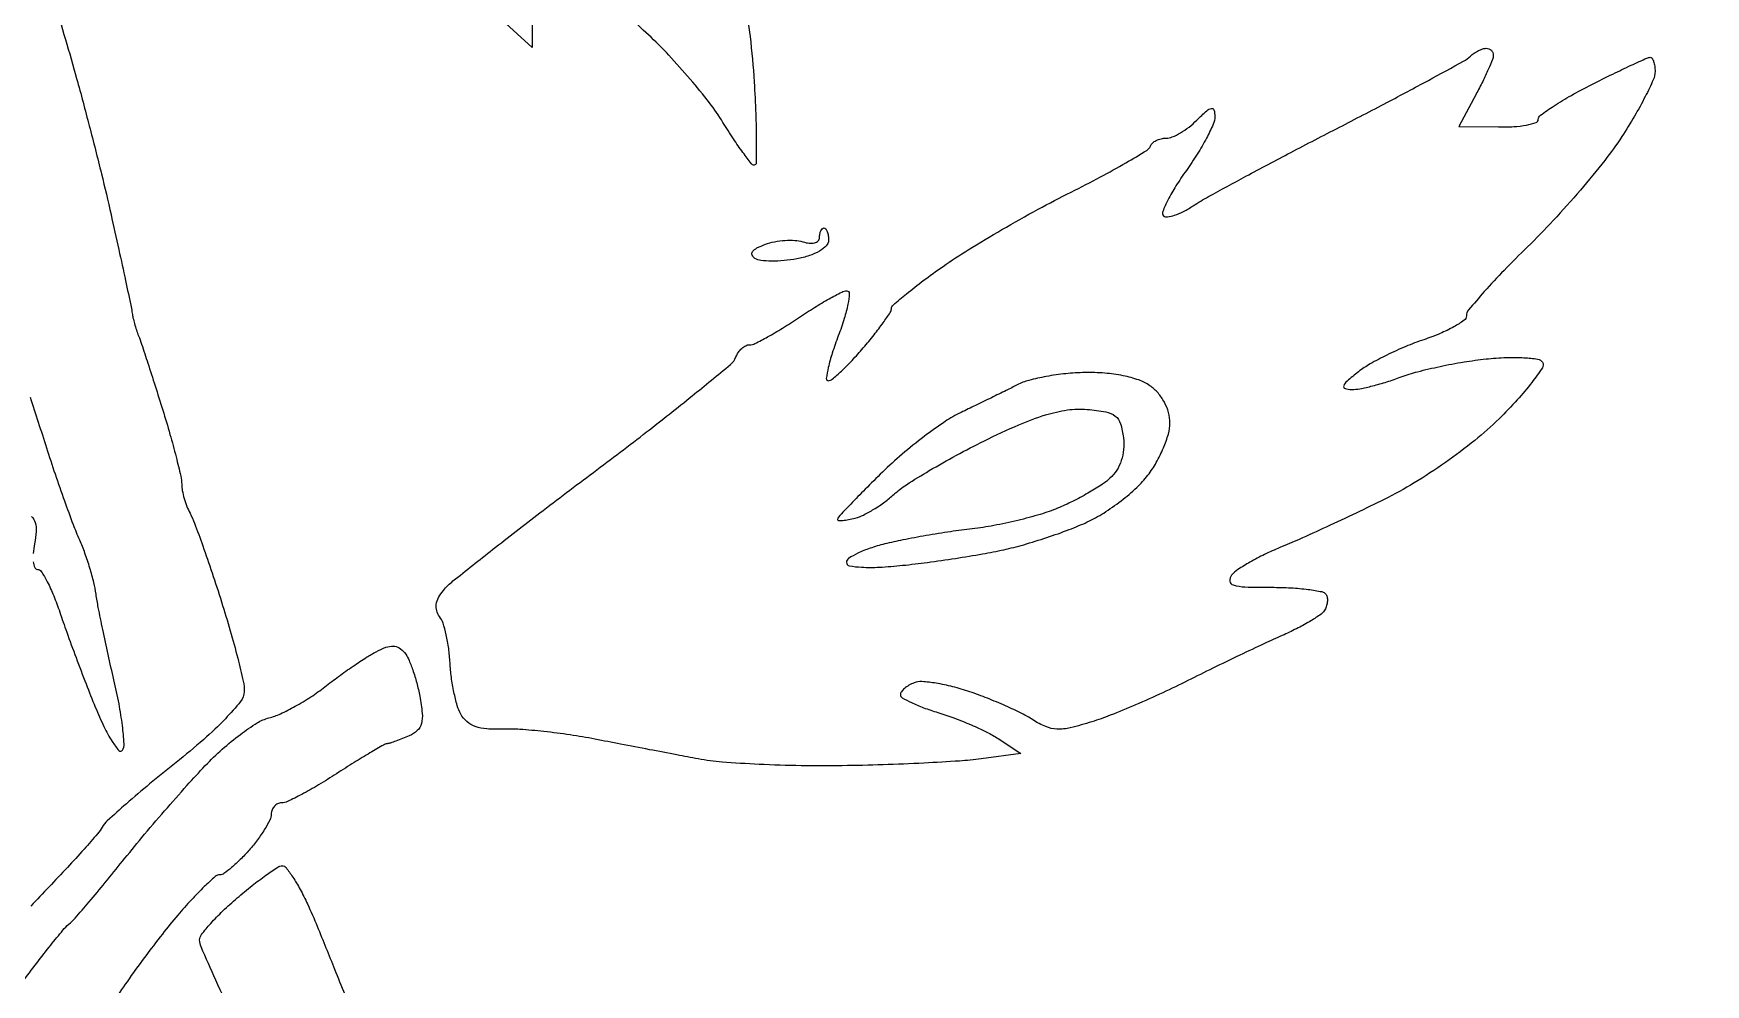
# Model space of a CAD drawing. Extents: x 0 to 102, y 0 to 135.
# Drawn here: x 50.8 to 66.55, y 44.57 to 53.52 of the extents above; entities that cross this region are included whole.
import ezdxf

# ---------------------------------------------------------------- set-up
doc = ezdxf.new("R2010")
doc.units = 0
doc.header["$MEASUREMENT"] = 0

msp = doc.modelspace()

# ---------------------------------------------------------------- linework, layer by layer
for points in [[(30.835569, 68.0607, 0.000004), (30.856286, 64.932268, 0.000002), (30.883525, 60.825814, 0.000002), (30.912326, 56.488502, 0.000002), (30.938318, 52.5789, -0.000116), (30.960528, 49.119942, -0.000184)], [(31.042661, 24.1956, 0.000001), (31.037549, 23.023692, 0.000001), (31.032419, 21.846099, 0.000001), (31.02793, 20.814404, 0.000005), (31.025166, 20.1771, 0.006013)], [(50.995127, 53.844567, 0.00529), (51.10347, 53.4672, -0.005657), (51.209067, 53.098377, -0.003239), (51.328566, 52.651074, -0.003234), (51.442922, 52.199666, -0.005372), (51.532765, 51.8175, -0.00091), (51.606046, 51.487214, -0.001317), (51.669481, 51.195161, -0.000666), (51.722336, 50.947075, -0.022027), (51.732327, 50.8869, 0.027725), (51.73966, 50.84565, 0.010971), (51.754098, 50.789874, 0.010819), (51.772358, 50.730184, 0.013329), (51.792057, 50.6754, -0.012786), (51.820573, 50.596362, -0.001483), (51.87939, 50.417509, -0.001783), (51.947965, 50.204304, -0.001455), (52.019872, 49.975673, -0.005752), (52.088161, 49.747082, -0.00726), (52.145816, 49.534023, -0.005897), (52.18934, 49.354585, -0.056603), (52.1982, 49.276576, 0.047251), (52.203775, 49.217709, 0.023027), (52.221358, 49.144244, 0.022608), (52.246846, 49.06889, 0.0303), (52.277036, 49.003402, -0.033731), (52.319148, 48.91038, -0.004033), (52.396535, 48.698114, -0.004793), (52.484173, 48.443874, -0.003921), (52.573136, 48.170411, -0.006529), (52.65611, 47.895991, -0.008138), (52.725688, 47.638887, -0.00678), (52.777473, 47.422075, -0.060036), (52.787368, 47.324411, -0.167416), (52.753477, 47.231775, -0.020836), (52.609342, 47.068803, -0.021173), (52.405707, 46.874229, -0.01222), (52.145512, 46.6569, 0.005028), (51.896619, 46.455017, 0.00693), (51.677464, 46.268392, 0.004603), (51.497835, 46.108133, 0.080386), (51.449229, 46.04712, -0.049621), (51.406094, 45.98559, -0.004204), (51.278581, 45.839908, -0.005543), (51.122759, 45.668736, -0.004261), (50.948985, 45.485204, 0.00579), (50.779298, 45.304888, 0.008764)], [(55.4976, 53.680991), (55.4976, 53.390606), (55.108662, 53.746153, -0.004139)], [(57.491384, 53.83516, -0.026357), (57.550327, 53.493243, -0.014019), (57.58893, 53.06535, -0.005666), (57.604127, 52.76528, -0.009481), (57.609259, 52.512674, -0.003577), (57.608028, 52.300609, -0.410423), (57.589986, 52.2828, -0.231698), (57.562861, 52.296083, -0.006768), (57.483792, 52.400843, -0.012294), (57.39338, 52.530641, -0.008007), (57.295139, 52.68465, 0.025943), (57.168216, 52.868716, 0.012314), (56.987013, 53.092713, 0.012168), (56.785574, 53.318195, 0.016868), (56.593575, 53.5095, -0.001549), (56.400815, 53.690142, -0.001293)], [(50.800658, 48.546777, 0.068244), (50.814325, 48.493036, 0.305365), (50.839916, 48.4758, -0.257148), (50.876291, 48.455768, -0.020774), (50.932731, 48.357757, -0.023905), (50.992765, 48.22793, -0.015869), (51.049599, 48.07395, 0.006106), (51.115234, 47.884843, 0.002973), (51.2034, 47.644969, 0.002948), (51.298108, 47.396425, 0.004257), (51.385009, 47.177889, 0.014874), (51.466205, 46.994464, 0.029248), (51.543352, 46.854897, 0.039307), (51.607207, 46.769492, 0.504019), (51.641217, 46.772339, 0.157522), (51.656416, 46.834154, 0.012574), (51.639991, 47.003788, 0.016042), (51.608167, 47.209133, 0.011595), (51.560097, 47.43575, -0.003383), (51.50572, 47.672846, -0.003413), (51.45472, 47.909966, -0.003328), (51.413081, 48.117108, -0.013787), (51.392228, 48.243006, 0.026576), (51.371361, 48.351674, 0.012913), (51.33382, 48.488023, 0.012768), (51.287328, 48.6283, 0.017975), (51.238262, 48.750606, -0.014205), (51.178857, 48.895514, -0.004289), (51.09681, 49.11885, -0.004293), (51.009059, 49.370997, -0.004657), (50.928059, 49.6179, 0.001766), (50.850544, 49.858874, 0.001906), (50.773255, 50.093226, 0.001797)], [(50.785035, 48.9725, -0.125571), (50.818916, 48.915613, -0.088823), (50.827995, 48.833523, -0.032602), (50.812555, 48.717425, 0.028646), (50.799491, 48.624802, 0.048939)], [(50.696134, 44.5842, -0.004771), (50.833871, 44.768562, -0.005886), (50.965919, 44.937669, -0.004912), (51.079738, 45.077116, -0.042539), (51.136043, 45.1341, 0.036195), (51.194617, 45.191898, 0.003505), (51.325167, 45.342956, 0.004437), (51.478125, 45.52573, 0.003493), (51.640636, 45.7263, -0.005931), (51.823141, 45.949313, -0.003968), (52.036984, 46.200313, -0.003996), (52.248118, 46.440284, -0.007848), (52.420562, 46.627162, -0.020535), (52.580473, 46.781847, -0.021066), (52.751222, 46.921513, -0.021375), (52.90906, 47.029665, -0.078179), (53.020342, 47.076969, 0.046956), (53.127688, 47.114911, 0.018374), (53.267914, 47.1862, 0.017996), (53.414954, 47.274955, 0.02137), (53.546769, 47.369416, -0.008433), (53.675367, 47.466703, -0.007416), (53.812748, 47.563947, -0.007472), (53.939316, 47.647994, -0.022176), (54.029367, 47.700381, -0.032551), (54.121943, 47.741443, -0.096726), (54.190179, 47.752423, -0.129639), (54.245651, 47.7358, -0.082998), (54.296746, 47.691472, -0.069564), (54.333631, 47.631537, -0.019195), (54.374186, 47.52832, -0.019), (54.411566, 47.406622, -0.018825), (54.439728, 47.282064, -0.020891), (54.463091, 47.119739, -0.089811), (54.455516, 47.022801, -0.141753), (54.416905, 46.958204, -0.084655), (54.341549, 46.90867, -0.007739), (54.27824, 46.882118, -0.008634), (54.216395, 46.858529, -0.008074), (54.163104, 46.840218, -0.044356), (54.133502, 46.833407, 0.096219), (54.098424, 46.821417, 0.00325), (53.971569, 46.74748, 0.00603), (53.822795, 46.657027, 0.004156), (53.656384, 46.55115, -0.009345), (53.487014, 46.445844, -0.01245), (53.329115, 46.356967, -0.009751), (53.195171, 46.289218, -0.112667), (53.138132, 46.2762, 0.110976), (53.102089, 46.2681, 0.097423), (53.071007, 46.245136, 0.092153), (53.049669, 46.210831, 0.087066), (53.041527, 46.17045, -0.108712), (53.027882, 46.115135, -0.022881), (52.979488, 46.027423, -0.022965), (52.912667, 45.928878, -0.019995), (52.834084, 45.83205, -0.016191), (52.750394, 45.742954, -0.021391), (52.668273, 45.667741, -0.019423), (52.596442, 45.612004, -0.156525), (52.557167, 45.5994, 0.182787), (52.51505, 45.583471, 0.010396), (52.411022, 45.487727, 0.014803), (52.290362, 45.364888, 0.01024), (52.160967, 45.219237, 0.010946), (52.016158, 45.041621, 0.006162), (51.847848, 44.820121, 0.006147), (51.683389, 44.592254, 0.010001), (51.550081, 44.394387, 0.017271)], [(52.686512, 44.243508, -0.004812), (52.519381, 44.607702, -0.002061), (52.381091, 44.920314, -0.103459), (52.3674, 44.985769, -0.167595), (52.385215, 45.037427, -0.016328), (52.471278, 45.140258, -0.019264), (52.585581, 45.2586, -0.014074), (52.721028, 45.381308, -0.009149), (52.861625, 45.497264, -0.012868), (52.991479, 45.595084, -0.00911), (53.102217, 45.671114, -0.146903), (53.145127, 45.684, -0.232108), (53.180978, 45.66641, -0.018664), (53.24398, 45.578382, -0.022155), (53.313551, 45.462207, -0.015062), (53.382688, 45.32445, -0.011469), (53.474624, 45.114124, -0.001967), (53.638413, 44.710175, -0.002143), (53.826862, 44.234211, -0.001912)]]:
    msp.add_lwpolyline(points, format="xyb")
for points in [[(64.48212, 53.3826, -0.094536), (64.507954, 53.377671, -0.096773), (64.529919, 53.363594, -0.098931), (64.544622, 53.342586, -0.103731), (64.5498, 53.317897, -0.095786), (64.542103, 53.278087, -0.008463), (64.502142, 53.183282, -0.010823), (64.449697, 53.071146, -0.008221), (64.387561, 52.950491), (64.225322, 52.647788), (64.599061, 52.642138, 0.019082), (64.742322, 52.64544, 0.031054), (64.863014, 52.660396, 0.032431), (64.951615, 52.68304, 0.324671), (64.9728, 52.712226, -0.240548), (64.993434, 52.752634, -0.011715), (65.121199, 52.840628, -0.016887), (65.284395, 52.939769, -0.011167), (65.477987, 53.042982, -0.003321), (65.674823, 53.140709, -0.004991), (65.84791, 53.223089, -0.002151), (65.99648, 53.291213, -0.106811), (66.027887, 53.298, -0.254468), (66.045068, 53.288651, -0.062927), (66.059466, 53.258722, -0.048996), (66.069346, 53.21551, -0.031729), (66.0726, 53.164287, -0.10547), (66.056031, 53.086611, -0.012928), (65.980617, 52.928959, -0.014838), (65.879373, 52.744384, -0.01175), (65.759466, 52.550937, -0.02232), (65.59904, 52.327647, -0.009977), (65.369361, 52.047996, -0.009853), (65.114305, 51.761414, -0.013179), (64.871166, 51.512331, 0.007494), (64.650773, 51.291625, 0.011108), (64.464955, 51.091156, 0.006468), (64.316223, 50.918931, 0.176654), (64.296, 50.86348, -0.243047), (64.274045, 50.820982, -0.026463), (64.177957, 50.760177, -0.027683), (64.048105, 50.696501, -0.018801), (63.89415, 50.638029, 0.018043), (63.724794, 50.574001, 0.014677), (63.548215, 50.493682, 0.01493), (63.389814, 50.409985, 0.036986), (63.2808, 50.337011, 0.010464), (63.172097, 50.248248, 0.124069), (63.1408, 50.204245, 0.440364), (63.153267, 50.178972, 0.067615), (63.215638, 50.169681, 0.051443), (63.292657, 50.176627, 0.013814), (63.412684, 50.203513, 0.013843), (63.548088, 50.241815, 0.013912), (63.680938, 50.287495, -0.026087), (63.837045, 50.336957, -0.011541), (64.047607, 50.386613, -0.011387), (64.273624, 50.429083, -0.01505), (64.481269, 50.456837, -0.015778), (64.672689, 50.470493, -0.024462), (64.838287, 50.468962, -0.02277), (64.967577, 50.455507, -0.22047), (65.012438, 50.425908, -0.293814), (65.011503, 50.373882, -0.01647), (64.912778, 50.236308, -0.021061), (64.775559, 50.072568, -0.013443), (64.603239, 49.89361, -0.024529), (64.375619, 49.690579, -0.016769), (64.098865, 49.482027, -0.016605), (63.804252, 49.289411, -0.021696), (63.522171, 49.134413, -0.003532), (63.25761, 49.005964, -0.003019), (62.977073, 48.874272, -0.003042), (62.720573, 48.757637, -0.008658), (62.540063, 48.680601, 0.016213), (62.395302, 48.616219, 0.017249), (62.258036, 48.543812, 0.017092), (62.14466, 48.473664, 0.072582), (62.085554, 48.420432, 0.204459), (62.069312, 48.365875, 0.299222), (62.100404, 48.32862, 0.06582), (62.211159, 48.310476, 0.007733), (62.461748, 48.3066, -0.013374), (62.6451, 48.301695, -0.01937), (62.806409, 48.286775, -0.015405), (62.935702, 48.265674, -0.209132), (62.974125, 48.239111, -0.102716), (62.985803, 48.207005, -0.062513), (62.986584, 48.166487, -0.058788), (62.976987, 48.124172, -0.064446), (62.957968, 48.086653, -0.095282), (62.916213, 48.045105, -0.014984), (62.817694, 47.982932, -0.016181), (62.695504, 47.91608, -0.013497), (62.5617, 47.852878, 0.005834), (62.394059, 47.776814, 0.002197), (62.161172, 47.666602, 0.002176), (61.908733, 47.544423, 0.002648), (61.6734, 47.427707, -0.008386), (61.4368, 47.313727, -0.006889), (61.180552, 47.19979, -0.006968), (60.942182, 47.10162, -0.018283), (60.767818, 47.039906, -0.016735), (60.566431, 46.984139, -0.067691), (60.439969, 46.971259, -0.091081), (60.334427, 46.994343, -0.045793), (60.213572, 47.058576, 0.029652), (60.110397, 47.117753, 0.010677), (59.957239, 47.189878, 0.010548), (59.78566, 47.261949, 0.012319), (59.619787, 47.322861, 0.019375), (59.459004, 47.370587, 0.022465), (59.302715, 47.403065, 0.022231), (59.169597, 47.41851, 0.109804), (59.095383, 47.40747, 0.039142), (59.045947, 47.383915, 0.047582), (59.004148, 47.354201, 0.054656), (58.975254, 47.323093, 0.161203), (58.9662, 47.29574, 0.268449), (58.983295, 47.266193, 0.019477), (59.070021, 47.220735, 0.023074), (59.184195, 47.172773, 0.015116), (59.319634, 47.127691, -0.016695), (59.470636, 47.076898, -0.012787), (59.632164, 47.011736, -0.012974), (59.780344, 46.942886, -0.029635), (59.887255, 46.88165), (60.101442, 46.7415), (59.726411, 46.691, -0.016922), (59.522704, 46.670559, -0.004186), (59.187524, 46.651166, -0.004278), (58.803185, 46.635451, -0.004275), (58.418541, 46.62631, -0.008033), (58.030373, 46.626643, -0.007617), (57.635466, 46.639347, -0.007593), (57.286532, 46.66121, -0.026435), (57.0627, 46.690615, -0.00091), (56.861648, 46.728302, -0.00043), (56.602423, 46.777612, -0.000426), (56.331227, 46.829682, -0.000603), (56.0898, 46.876551, 0.011391), (55.85614, 46.916702, 0.009789), (55.608789, 46.94849, 0.0099), (55.383076, 46.968503, 0.027797), (55.224515, 46.970574, -0.028132), (55.072179, 46.972665, -0.068029), (54.962186, 46.99563, -0.091758), (54.88309, 47.04141, -0.093197), (54.826125, 47.112251, -0.053265), (54.792939, 47.194152, -0.018301), (54.762251, 47.318512, -0.01795), (54.738185, 47.459181, -0.019828), (54.725242, 47.596623, 0.020441), (54.712475, 47.730437, 0.021627), (54.688956, 47.860239, 0.021867), (54.659107, 47.969702, 0.085443), (54.626823, 48.03165, -0.095945), (54.59967, 48.086511, -0.103367), (54.595957, 48.146056, -0.087345), (54.616979, 48.209927, -0.050065), (54.662391, 48.277419, -0.051093), (54.753133, 48.366539, -0.001937), (55.125527, 48.661819, -0.003468), (55.570449, 49.006841, -0.002433), (56.075976, 49.389392, 0.003766), (56.576401, 49.770183, 0.00571), (57.005251, 50.109535, 0.00239), (57.366251, 50.404831, 0.12921), (57.417478, 50.476073, -0.059405), (57.440601, 50.519943, -0.05958), (57.473371, 50.557099, -0.065392), (57.510374, 50.582328, -0.117489), (57.545932, 50.5908, 0.116354), (57.596985, 50.602843, 0.010099), (57.716028, 50.665354, 0.012855), (57.856229, 50.747394, 0.009633), (58.006422, 50.8446, -0.009137), (58.156296, 50.94181, -0.01233), (58.295519, 51.023846, -0.009413), (58.413645, 51.0867, -0.118085), (58.462496, 51.0984, -0.433804), (58.484681, 51.074691, -0.030541), (58.471793, 50.974144, -0.02807), (58.437717, 50.837662, -0.015583), (58.381783, 50.6754, 0.012776), (58.32483, 50.513143, 0.022767), (58.287571, 50.376656, 0.020853), (58.268792, 50.273029, 0.455104), (58.286762, 50.2524, 0.177952), (58.324534, 50.266283, 0.012221), (58.410884, 50.343384, 0.016228), (58.510901, 50.443475, 0.011416), (58.617034, 50.562131, 0.008704), (58.718389, 50.685059, 0.012338), (58.803884, 50.798125, 0.008466), (58.870674, 50.894544, 0.148294), (58.8816, 50.930573, -0.21816), (58.897403, 50.965068, -0.006237), (59.024495, 51.07193, -0.01157), (59.181622, 51.194769, -0.007574), (59.36805, 51.329343, -0.014474), (59.605214, 51.485116, -0.006635), (59.922841, 51.675051, -0.006565), (60.262712, 51.866293, -0.009012), (60.5736, 52.02869, 0.006251), (60.851205, 52.171756, 0.009348), (61.089748, 52.304266, 0.004918), (61.286627, 52.421103, 0.167202), (61.3209, 52.462289, -0.121247), (61.340525, 52.490729, -0.065161), (61.376022, 52.514771, -0.058918), (61.421019, 52.531069, -0.057511), (61.46895, 52.5366, 0.09891), (61.526609, 52.548119, 0.033821), (61.603297, 52.586303, 0.032065), (61.684411, 52.641049, 0.031909), (61.758, 52.7058, -0.011207), (61.851213, 52.794925, -0.134988), (61.895026, 52.817303, -0.399798), (61.919386, 52.802139, -0.063419), (61.9272, 52.74078, -0.104225), (61.911627, 52.666882, -0.01764), (61.848463, 52.536348, -0.018611), (61.76178, 52.38606, -0.015605), (61.65916, 52.233321, 0.01536), (61.560325, 52.086372, 0.024167), (61.485689, 51.953887, 0.020901), (61.436944, 51.845584, 0.300189), (61.445019, 51.806181, 0.238319), (61.480098, 51.794654, 0.043059), (61.548896, 51.811234, 0.038199), (61.633211, 51.846774, 0.026198), (61.722953, 51.899073, -0.019686), (61.867423, 51.985804, -0.001988), (62.219975, 52.177183, -0.002489), (62.642294, 52.401561, -0.00198), (63.100343, 52.639698, 0.002117), (63.548125, 52.872653, 0.003135), (63.93851, 53.080987, 0.001415), (64.26966, 53.2616, 0.061478), (64.33407, 53.308065, -0.037147), (64.369817, 53.336589, -0.033219), (64.410712, 53.360705, -0.034774), (64.450486, 53.377375, -0.082023)], [(58.2471, 51.6906, -0.24306), (58.263328, 51.682216, -0.067968), (58.276974, 51.656089, -0.052236), (58.286316, 51.618115, -0.034224), (58.2894, 51.573115, -0.197516), (58.26874, 51.522855, -0.065933), (58.204637, 51.473198, -0.051841), (58.109148, 51.430116, -0.033711), (57.991861, 51.399812, -0.023264), (57.870792, 51.382883, -0.025965), (57.753047, 51.378113, -0.026545), (57.653407, 51.38455, -0.109431), (57.596697, 51.404329, -0.15954), (57.570834, 51.434984, -0.26109), (57.575004, 51.467805, -0.115573), (57.615665, 51.502298, -0.029777), (57.694997, 51.537142, -0.041376), (57.781517, 51.561237, -0.031199), (57.87947, 51.573697, -0.031918), (57.973644, 51.573729, -0.061039), (58.047861, 51.559808, 0.051367), (58.107962, 51.547332, 0.088867), (58.158699, 51.551156, 0.131707), (58.192102, 51.570034, 0.201276), (58.2048, 51.600299, -0.044886), (58.207909, 51.634865, -0.064753), (58.217226, 51.664074, -0.084678), (58.230936, 51.683815, -0.201361)], [(60.702826, 50.329265, 0.021524), (60.524473, 50.318332, 0.019075), (60.340311, 50.291926, 0.0195), (60.176297, 50.255326, 0.053929), (60.066, 50.213014, -0.003165), (59.962767, 50.16087, -0.001336), (59.823515, 50.092099, -0.001322), (59.67436, 50.019421, -0.001726), (59.53752, 49.953773, 0.037434), (59.386653, 49.867653, 0.014178), (59.189318, 49.726213, 0.01395), (58.982566, 49.559658, 0.016558), (58.79727, 49.390758, 0.003618), (58.635024, 49.230417, 0.005699), (58.498336, 49.090204, 0.0018), (58.382323, 48.967572, 0.190783), (58.374, 48.946555, 0.397474), (58.383416, 48.936581, 0.031904), (58.423004, 48.93683, 0.02955), (58.476844, 48.943823, 0.016884), (58.540822, 48.958265, 0.052119), (58.618758, 48.987594, 0.021704), (58.717099, 49.042275, 0.021192), (58.818224, 49.11046, 0.025683), (58.906652, 49.182995, -0.041668), (59.023822, 49.273005, -0.009315), (59.238514, 49.405559, -0.009605), (59.493006, 49.549684, -0.009153), (59.756937, 49.686343, -0.012089), (60.081895, 49.837462, -0.028474), (60.332595, 49.930165, -0.037964), (60.53918, 49.976656, -0.057107), (60.723557, 49.982443, -0.023641), (60.90025, 49.959345, -0.121941), (60.989639, 49.919432, -0.154481), (61.038998, 49.847536, -0.045331), (61.066522, 49.714817, -0.050293), (61.068013, 49.603427, -0.058508), (61.046566, 49.499758, -0.061576), (61.003093, 49.408338, -0.066759), (60.939622, 49.333011, -0.040101), (60.857194, 49.269418, -0.014574), (60.731086, 49.192479, -0.014343), (60.58759, 49.115942, -0.016607), (60.4467, 49.051652, -0.02653), (60.283957, 48.993748, -0.012933), (60.071023, 48.936436, -0.012789), (59.845876, 48.888099, -0.01805), (59.643, 48.857477, 0.008518), (59.438607, 48.8306, 0.005925), (59.208764, 48.793594, 0.005978), (58.988982, 48.752819, 0.012282), (58.81815, 48.714625, 0.020352), (58.680395, 48.674234, 0.030405), (58.564218, 48.626925, 0.030606), (58.479041, 48.579427, 0.255585), (58.4586, 48.54205, 0.362575), (58.485694, 48.509599, 0.031457), (58.600809, 48.496119, 0.027207), (58.767179, 48.49624, 0.011876), (58.98735, 48.513642, 0.007503), (59.220642, 48.541213, 0.005115), (59.485036, 48.579245, 0.005155), (59.739367, 48.621179, 0.010339), (59.9391, 48.660502, 0.016225), (60.12751, 48.708114, 0.010165), (60.344744, 48.775382, 0.010201), (60.556189, 48.850422, 0.018288), (60.726016, 48.921823, 0.032939), (60.880502, 49.006303, 0.022692), (61.043878, 49.120892, 0.022948), (61.191604, 49.246058, 0.042623), (61.297066, 49.362305, 0.034122), (61.376348, 49.482425, 0.029077), (61.443354, 49.618684, 0.03012), (61.489699, 49.750253, 0.069725), (61.5042, 49.853738, 0.066678), (61.491057, 49.951853, 0.056259), (61.452295, 50.049266, 0.05561), (61.392208, 50.136678, 0.061693), (61.316176, 50.205303, 0.069681), (61.210753, 50.259103, 0.033342), (61.06376, 50.299165, 0.029984), (60.890313, 50.323514, 0.02443)]]:
    msp.add_lwpolyline(points, format="xyb", close=True)

doc.saveas('drawing.dxf')
